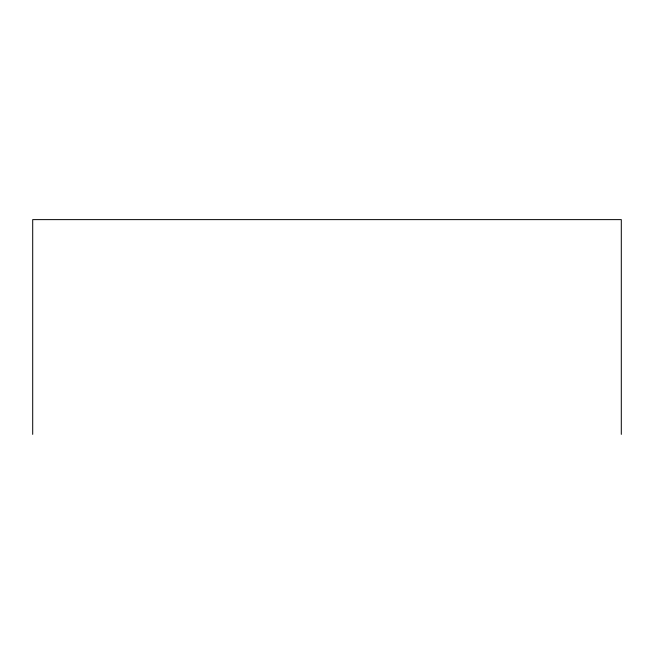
<?xml version="1.0" encoding="UTF-8"?>
<svg xmlns="http://www.w3.org/2000/svg" width="654" height="654" viewBox="0 0 654 654"><rect width="100%" height="100%" fill="white"/><g stroke="black" fill="none" stroke-linecap="round" stroke-linejoin="round"><path stroke-width="0.98" d="M621.3 434.379L621.3 219.621L32.7 219.621L32.7 434.379"/></g></svg>
